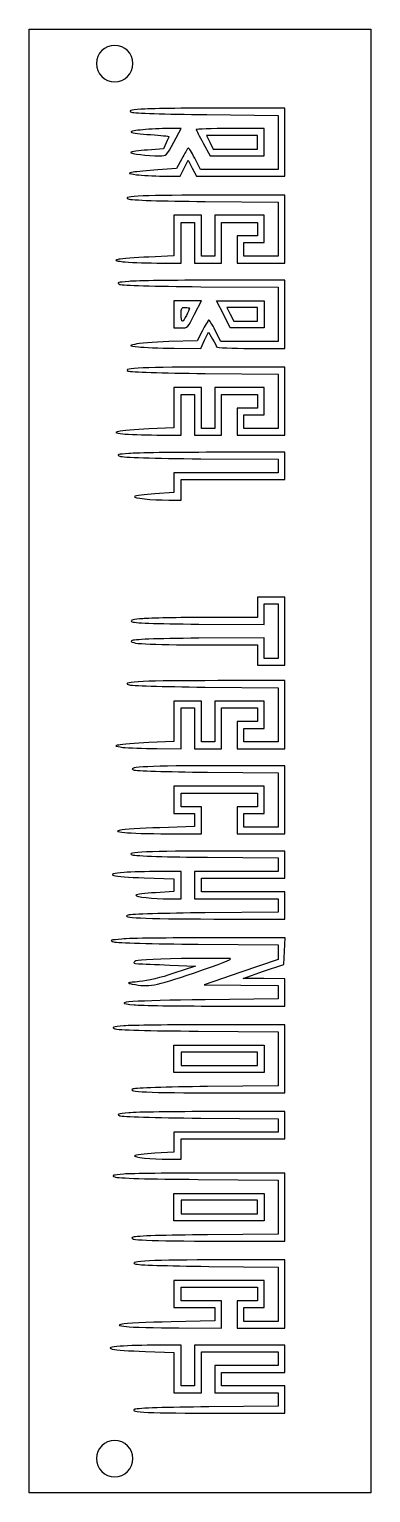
# Model space of a CAD drawing. Extents: x 15 to 130, y -143 to -15.
# Drawn here: x 65.3 to 95.3, y -143.4 to -14.9 of the extents above; entities that cross this region are included whole.
import ezdxf

# ---------------------------------------------------------------- set-up
doc = ezdxf.new("R2010")
doc.units = 0
doc.layers.add('LAYER_1', color=7, linetype='CONTINUOUS')

# ---------------------------------------------------------------- blocks, each defined once
blk = doc.blocks.new('BLOCK_4')
at = {"layer": 'LAYER_1', "color": 7}
blk.add_lwpolyline([(65.28, -14.86), (95.29, -14.86), (95.29, -143.37), (65.28, -143.37), (65.28, -14.86)], dxfattribs=at)
at = {"layer": 'LAYER_1', "color": 250}
for points in [[(83.4, -25.38), (85.35, -25.38), (85.35, -24.18), (80.86, -24.18), (81.16, -24.77), (81.45, -25.38), (83.4, -25.38), (83.4, -25.38)], [(83.84, -38.7), (85.94, -38.7), (85.94, -41.09), (82.95, -41.09), (82.34, -39.88), (81.75, -38.7), (83.84, -38.7), (83.84, -38.7)], [(84.29, -40.5), (85.35, -40.5), (85.35, -39.29), (82.64, -39.29), (82.95, -39.88), (83.25, -40.5), (84.29, -40.5), (84.29, -40.5)], [(81.98, -104.08), (85.94, -104.08), (85.94, -106.47), (78, -106.47), (78, -104.08), (81.98, -104.08), (81.98, -104.08)], [(81.98, -105.86), (85.35, -105.86), (85.35, -104.67), (78.62, -104.67), (78.62, -105.86), (81.98, -105.86), (81.98, -105.86)], [(81.98, -117.1), (85.94, -117.1), (85.94, -119.49), (78, -119.49), (78, -117.1), (81.98, -117.1), (81.98, -117.1)], [(81.98, -118.88), (85.35, -118.88), (85.35, -117.69), (78.62, -117.69), (78.62, -118.88), (81.98, -118.88), (81.98, -118.88)]]:
    blk.add_lwpolyline(points, dxfattribs=at)
at = {"layer": 'LAYER_1', "color": 7}
for points in [[(74.38, -17.87), (74.38, -18.76), (73.66, -19.48), (72.79, -19.48), (71.91, -19.48), (71.19, -18.76), (71.19, -17.87), (71.19, -16.98), (71.91, -16.28), (72.79, -16.28), (73.66, -16.28), (74.38, -16.98), (74.38, -17.87), (74.38, -17.87), (74.38, -17.87), (74.38, -17.87)], [(74.38, -140.36), (74.38, -141.25), (73.66, -141.97), (72.79, -141.97), (71.91, -141.97), (71.19, -141.25), (71.19, -140.36), (71.19, -139.49), (71.91, -138.77), (72.79, -138.77), (73.66, -138.77), (74.38, -139.49), (74.38, -140.36), (74.38, -140.36), (74.38, -140.36), (74.38, -140.36)]]:
    blk.add_open_spline(points, degree=3, knots=[0, 0, 0, 0, 1, 1, 1, 2, 2, 2, 3, 3, 3, 4, 4, 4, 5, 5, 5, 5], dxfattribs=at)
at = {"layer": 'LAYER_1', "color": 250}
for points, knots in [([(75.08, -21.89), (75.74, -21.83), (78.85, -21.78), (82, -21.78), (82, -21.78), (87.74, -21.78), (87.74, -21.78), (87.74, -21.78), (87.74, -27.77), (87.74, -27.77), (87.74, -27.77), (79.97, -27.77), (79.97, -27.77), (79.97, -27.77), (79.61, -27.05), (79.61, -27.05), (79.61, -27.05), (79.25, -26.36), (79.25, -26.36), (79.25, -26.36), (78.89, -27.05), (78.89, -27.05), (78.89, -27.05), (78.55, -27.77), (78.55, -27.77), (78.55, -27.77), (77.05, -27.75), (77.05, -27.75), (76.22, -27.75), (75.17, -27.69), (74.72, -27.63), (73.92, -27.52), (73.92, -27.52), (74.42, -27.41), (74.7, -27.37), (75.69, -27.27), (76.58, -27.2), (76.58, -27.2), (78.23, -27.1), (78.23, -27.1), (78.23, -27.1), (78.68, -26.25), (78.68, -26.25), (78.93, -25.78), (79.19, -25.34), (79.25, -25.3), (79.29, -25.23), (79.57, -25.64), (79.82, -26.19), (79.82, -26.19), (80.33, -27.18), (80.33, -27.18), (80.33, -27.18), (87.15, -27.18), (87.15, -27.18), (87.15, -27.18), (87.15, -22.42), (87.15, -22.42), (87.15, -22.42), (80.9, -22.36), (80.9, -22.36), (77.11, -22.31), (74.51, -22.23), (74.28, -22.14), (73.98, -22.02), (74.11, -21.97), (75.08, -21.89), (75.08, -21.89), (75.08, -21.89), (75.08, -21.89), (75.08, -21.89), (75.08, -21.89), (75.08, -21.89)], [0, 0, 0, 0, 1, 1, 1, 2, 2, 2, 3, 3, 3, 4, 4, 4, 5, 5, 5, 6, 6, 6, 7, 7, 7, 8, 8, 8, 9, 9, 9, 10, 10, 10, 11, 11, 11, 12, 12, 12, 13, 13, 13, 14, 14, 14, 15, 15, 15, 16, 16, 16, 17, 17, 17, 18, 18, 18, 19, 19, 19, 20, 20, 20, 21, 21, 21, 22, 22, 22, 23, 23, 23, 24, 24, 24, 24]), ([(75.25, -23.69), (75.88, -23.63), (76.9, -23.58), (77.51, -23.58), (77.51, -23.58), (78.64, -23.58), (78.64, -23.58), (78.64, -23.58), (77.98, -24.77), (77.98, -24.77), (77.35, -25.98), (77.35, -25.98), (76.73, -25.98), (75.69, -25.98), (74.13, -25.78), (74.19, -25.68), (74.23, -25.62), (74.89, -25.51), (75.67, -25.47), (75.67, -25.47), (77.07, -25.36), (77.07, -25.36), (77.07, -25.36), (77.32, -24.83), (77.32, -24.83), (77.45, -24.56), (77.56, -24.3), (77.56, -24.28), (77.56, -24.24), (76.84, -24.18), (75.95, -24.11), (75.08, -24.07), (74.3, -23.96), (74.23, -23.9), (74.17, -23.84), (74.64, -23.73), (75.25, -23.69), (75.25, -23.69), (75.25, -23.69), (75.25, -23.69), (75.25, -23.69), (75.25, -23.69), (75.25, -23.69)], [0, 0, 0, 0, 1, 1, 1, 2, 2, 2, 3, 3, 3, 4, 4, 4, 5, 5, 5, 6, 6, 6, 7, 7, 7, 8, 8, 8, 9, 9, 9, 10, 10, 10, 11, 11, 11, 12, 12, 12, 13, 13, 13, 14, 14, 14, 14]), ([(82.95, -23.58), (82.95, -23.58), (85.94, -23.58), (85.94, -23.58), (85.94, -23.58), (85.94, -25.98), (85.94, -25.98), (85.94, -25.98), (81.18, -25.98), (81.18, -25.98), (81.18, -25.98), (80.56, -24.85), (80.56, -24.85), (80.22, -24.24), (79.95, -23.71), (79.95, -23.67), (79.95, -23.63), (81.3, -23.58), (82.95, -23.58), (82.95, -23.58), (82.95, -23.58), (82.95, -23.58)], [0, 0, 0, 0, 1, 1, 1, 2, 2, 2, 3, 3, 3, 4, 4, 4, 5, 5, 5, 6, 6, 6, 7, 7, 7, 7]), ([(73.15, -35.06), (73.39, -35.01), (74.59, -34.91), (75.8, -34.87), (75.8, -34.87), (78, -34.76), (78, -34.76), (78, -34.76), (78, -31.2), (78, -31.2), (78, -31.2), (80.41, -31.2), (80.41, -31.2), (80.41, -31.2), (80.41, -34.8), (80.41, -34.8), (80.41, -34.8), (81.6, -34.8), (81.6, -34.8), (81.6, -34.8), (81.6, -31.2), (81.6, -31.2), (81.6, -31.2), (85.94, -31.2), (85.94, -31.2), (85.94, -31.2), (85.94, -33.6), (85.94, -33.6), (85.94, -33.6), (84.14, -33.6), (84.14, -33.6), (84.14, -33.6), (84.14, -34.8), (84.14, -34.8), (84.14, -34.8), (87.15, -34.8), (87.15, -34.8), (87.15, -34.8), (87.15, -30.04), (87.15, -30.04), (87.15, -30.04), (80.73, -29.98), (80.73, -29.98), (76.86, -29.95), (74.21, -29.87), (73.98, -29.76), (73.37, -29.51), (75.44, -29.43), (81.85, -29.43), (81.85, -29.43), (87.74, -29.43), (87.74, -29.43), (87.74, -29.43), (87.74, -35.39), (87.74, -35.39), (87.74, -35.39), (83.55, -35.39), (83.55, -35.39), (83.55, -35.39), (83.55, -33), (83.55, -33), (83.55, -33), (85.35, -33), (85.35, -33), (85.35, -33), (85.35, -31.82), (85.35, -31.82), (85.35, -31.82), (82.19, -31.82), (82.19, -31.82), (82.19, -31.82), (82.19, -35.39), (82.19, -35.39), (82.19, -35.39), (79.8, -35.39), (79.8, -35.39), (79.8, -35.39), (79.8, -31.82), (79.8, -31.82), (79.8, -31.82), (78.62, -31.82), (78.62, -31.82), (78.62, -31.82), (78.62, -35.39), (78.62, -35.39), (78.62, -35.39), (76.48, -35.39), (76.48, -35.39), (75.31, -35.37), (73.98, -35.33), (73.51, -35.27), (72.79, -35.18), (72.75, -35.16), (73.15, -35.06), (73.15, -35.06), (73.15, -35.06), (73.15, -35.06)], [0, 0, 0, 0, 1, 1, 1, 2, 2, 2, 3, 3, 3, 4, 4, 4, 5, 5, 5, 6, 6, 6, 7, 7, 7, 8, 8, 8, 9, 9, 9, 10, 10, 10, 11, 11, 11, 12, 12, 12, 13, 13, 13, 14, 14, 14, 15, 15, 15, 16, 16, 16, 17, 17, 17, 18, 18, 18, 19, 19, 19, 20, 20, 20, 21, 21, 21, 22, 22, 22, 23, 23, 23, 24, 24, 24, 25, 25, 25, 26, 26, 26, 27, 27, 27, 28, 28, 28, 29, 29, 29, 30, 30, 30, 31, 31, 31, 32, 32, 32, 32]), ([(74.04, -37), (74.68, -36.94), (78.02, -36.9), (81.47, -36.9), (81.47, -36.9), (87.74, -36.9), (87.74, -36.9), (87.74, -36.9), (87.74, -42.89), (87.74, -42.89), (87.74, -42.89), (84.75, -42.89), (84.75, -42.89), (83.1, -42.89), (81.75, -42.82), (81.75, -42.76), (81.75, -42.7), (81.58, -42.38), (81.39, -42.06), (81.39, -42.06), (81.03, -41.47), (81.03, -41.47), (81.03, -41.47), (80.69, -42.17), (80.69, -42.17), (80.69, -42.17), (80.35, -42.89), (80.35, -42.89), (80.35, -42.89), (78.02, -42.87), (78.02, -42.87), (76.73, -42.87), (75.31, -42.8), (74.87, -42.74), (74.04, -42.65), (74.04, -42.65), (74.57, -42.53), (74.85, -42.44), (76.2, -42.36), (77.56, -42.29), (77.56, -42.29), (80.03, -42.21), (80.03, -42.21), (80.03, -42.21), (80.48, -41.36), (80.48, -41.36), (80.73, -40.9), (80.99, -40.45), (81.03, -40.41), (81.09, -40.35), (81.37, -40.75), (81.62, -41.3), (81.62, -41.3), (82.11, -42.27), (82.11, -42.27), (82.11, -42.27), (87.15, -42.27), (87.15, -42.27), (87.15, -42.27), (87.15, -37.51), (87.15, -37.51), (87.15, -37.51), (80.37, -37.47), (80.37, -37.47), (76.2, -37.43), (73.45, -37.34), (73.24, -37.26), (72.92, -37.11), (73.05, -37.09), (74.04, -37), (74.04, -37), (74.04, -37), (74.04, -37), (74.04, -37), (74.04, -37), (74.04, -37)], [0, 0, 0, 0, 1, 1, 1, 2, 2, 2, 3, 3, 3, 4, 4, 4, 5, 5, 5, 6, 6, 6, 7, 7, 7, 8, 8, 8, 9, 9, 9, 10, 10, 10, 11, 11, 11, 12, 12, 12, 13, 13, 13, 14, 14, 14, 15, 15, 15, 16, 16, 16, 17, 17, 17, 18, 18, 18, 19, 19, 19, 20, 20, 20, 21, 21, 21, 22, 22, 22, 23, 23, 23, 24, 24, 24, 25, 25, 25, 25]), ([(79.21, -38.7), (79.21, -38.7), (80.41, -38.7), (80.41, -38.7), (80.41, -38.7), (79.8, -39.88), (79.8, -39.88), (79.21, -41.09), (79.21, -41.09), (78.62, -41.09), (78.62, -41.09), (78, -41.09), (78, -41.09), (78, -41.09), (78, -38.7), (78, -38.7), (78, -38.7), (79.21, -38.7), (79.21, -38.7), (79.21, -38.7), (79.21, -38.7), (79.21, -38.7)], [0, 0, 0, 0, 1, 1, 1, 2, 2, 2, 3, 3, 3, 4, 4, 4, 5, 5, 5, 6, 6, 6, 7, 7, 7, 7]), ([(78.74, -40.5), (78.85, -40.5), (79.36, -39.54), (79.36, -39.35), (79.36, -39.33), (79.19, -39.29), (78.98, -39.29), (78.66, -39.29), (78.62, -39.35), (78.62, -39.88), (78.62, -40.22), (78.66, -40.5), (78.74, -40.5), (78.74, -40.5), (78.74, -40.5), (78.74, -40.5)], [0, 0, 0, 0, 1, 1, 1, 2, 2, 2, 3, 3, 3, 4, 4, 4, 5, 5, 5, 5]), ([(73.15, -50.17), (73.39, -50.13), (74.59, -50.02), (75.8, -49.96), (75.8, -49.96), (78, -49.87), (78, -49.87), (78, -49.87), (78, -46.32), (78, -46.32), (78, -46.32), (80.41, -46.32), (80.41, -46.32), (80.41, -46.32), (80.41, -49.91), (80.41, -49.91), (80.41, -49.91), (81.6, -49.91), (81.6, -49.91), (81.6, -49.91), (81.6, -46.32), (81.6, -46.32), (81.6, -46.32), (85.94, -46.32), (85.94, -46.32), (85.94, -46.32), (85.94, -48.71), (85.94, -48.71), (85.94, -48.71), (84.14, -48.71), (84.14, -48.71), (84.14, -48.71), (84.14, -49.91), (84.14, -49.91), (84.14, -49.91), (87.15, -49.91), (87.15, -49.91), (87.15, -49.91), (87.15, -45.15), (87.15, -45.15), (87.15, -45.15), (80.73, -45.09), (80.73, -45.09), (76.86, -45.05), (74.21, -44.96), (73.98, -44.88), (73.37, -44.62), (75.44, -44.52), (81.85, -44.52), (81.85, -44.52), (87.74, -44.52), (87.74, -44.52), (87.74, -44.52), (87.74, -50.51), (87.74, -50.51), (87.74, -50.51), (83.55, -50.51), (83.55, -50.51), (83.55, -50.51), (83.55, -48.12), (83.55, -48.12), (83.55, -48.12), (85.35, -48.12), (85.35, -48.12), (85.35, -48.12), (85.35, -46.93), (85.35, -46.93), (85.35, -46.93), (82.19, -46.93), (82.19, -46.93), (82.19, -46.93), (82.19, -50.51), (82.19, -50.51), (82.19, -50.51), (79.8, -50.51), (79.8, -50.51), (79.8, -50.51), (79.8, -46.93), (79.8, -46.93), (79.8, -46.93), (78.62, -46.93), (78.62, -46.93), (78.62, -46.93), (78.62, -50.51), (78.62, -50.51), (78.62, -50.51), (76.48, -50.49), (76.48, -50.49), (75.31, -50.49), (73.98, -50.44), (73.51, -50.38), (72.79, -50.3), (72.75, -50.27), (73.15, -50.17), (73.15, -50.17), (73.15, -50.17), (73.15, -50.17), (73.15, -50.17), (73.15, -50.17), (73.15, -50.17)], [0, 0, 0, 0, 1, 1, 1, 2, 2, 2, 3, 3, 3, 4, 4, 4, 5, 5, 5, 6, 6, 6, 7, 7, 7, 8, 8, 8, 9, 9, 9, 10, 10, 10, 11, 11, 11, 12, 12, 12, 13, 13, 13, 14, 14, 14, 15, 15, 15, 16, 16, 16, 17, 17, 17, 18, 18, 18, 19, 19, 19, 20, 20, 20, 21, 21, 21, 22, 22, 22, 23, 23, 23, 24, 24, 24, 25, 25, 25, 26, 26, 26, 27, 27, 27, 28, 28, 28, 29, 29, 29, 30, 30, 30, 31, 31, 31, 32, 32, 32, 33, 33, 33, 33]), ([(74.04, -52.12), (74.68, -52.05), (78.02, -52.01), (81.47, -52.01), (81.47, -52.01), (87.74, -52.01), (87.74, -52.01), (87.74, -52.01), (87.74, -54.4), (87.74, -54.4), (87.74, -54.4), (78.62, -54.4), (78.62, -54.4), (78.62, -54.4), (78.62, -56.2), (78.62, -56.2), (78.62, -56.2), (77.54, -56.2), (77.54, -56.2), (76.01, -56.2), (74.38, -56.03), (74.53, -55.88), (74.59, -55.82), (75.4, -55.71), (76.33, -55.65), (76.33, -55.65), (78, -55.55), (78, -55.55), (78, -55.55), (78, -53.81), (78, -53.81), (78, -53.81), (87.15, -53.81), (87.15, -53.81), (87.15, -53.81), (87.15, -52.62), (87.15, -52.62), (87.15, -52.62), (80.37, -52.58), (80.37, -52.58), (76.2, -52.54), (73.45, -52.45), (73.24, -52.35), (72.92, -52.22), (73.05, -52.18), (74.04, -52.12), (74.04, -52.12), (74.04, -52.12), (74.04, -52.12), (74.04, -52.12), (74.04, -52.12), (74.04, -52.12)], [0, 0, 0, 0, 1, 1, 1, 2, 2, 2, 3, 3, 3, 4, 4, 4, 5, 5, 5, 6, 6, 6, 7, 7, 7, 8, 8, 8, 9, 9, 9, 10, 10, 10, 11, 11, 11, 12, 12, 12, 13, 13, 13, 14, 14, 14, 15, 15, 15, 16, 16, 16, 17, 17, 17, 17]), ([(75.25, -66.62), (75.88, -66.57), (78.42, -66.51), (80.88, -66.51), (80.88, -66.51), (85.35, -66.51), (85.35, -66.51), (85.35, -66.51), (85.35, -64.73), (85.35, -64.73), (85.35, -64.73), (87.74, -64.73), (87.74, -64.73), (87.74, -64.73), (87.74, -70.7), (87.74, -70.7), (87.74, -70.7), (85.35, -70.7), (85.35, -70.7), (85.35, -70.7), (85.35, -68.92), (85.35, -68.92), (85.35, -68.92), (80.73, -68.92), (80.73, -68.92), (75.67, -68.9), (74, -68.82), (74.28, -68.56), (74.38, -68.44), (76.27, -68.37), (80.18, -68.33), (80.18, -68.33), (85.94, -68.29), (85.94, -68.29), (85.94, -68.29), (85.94, -70.11), (85.94, -70.11), (85.94, -70.11), (87.15, -70.11), (87.15, -70.11), (87.15, -70.11), (87.15, -65.32), (87.15, -65.32), (87.15, -65.32), (85.94, -65.32), (85.94, -65.32), (85.94, -65.32), (85.94, -67.14), (85.94, -67.14), (85.94, -67.14), (80.18, -67.1), (80.18, -67.1), (76.27, -67.06), (74.38, -67), (74.28, -66.87), (74.15, -66.76), (74.42, -66.68), (75.25, -66.62), (75.25, -66.62), (75.25, -66.62), (75.25, -66.62), (75.25, -66.62), (75.25, -66.62), (75.25, -66.62)], [0, 0, 0, 0, 1, 1, 1, 2, 2, 2, 3, 3, 3, 4, 4, 4, 5, 5, 5, 6, 6, 6, 7, 7, 7, 8, 8, 8, 9, 9, 9, 10, 10, 10, 11, 11, 11, 12, 12, 12, 13, 13, 13, 14, 14, 14, 15, 15, 15, 16, 16, 16, 17, 17, 17, 18, 18, 18, 19, 19, 19, 20, 20, 20, 21, 21, 21, 21]), ([(73.15, -77.71), (73.39, -77.64), (74.59, -77.56), (75.8, -77.5), (75.8, -77.5), (78, -77.39), (78, -77.39), (78, -77.39), (78, -73.85), (78, -73.85), (78, -73.85), (80.41, -73.85), (80.41, -73.85), (80.41, -73.85), (80.41, -77.43), (80.41, -77.43), (80.41, -77.43), (81.6, -77.43), (81.6, -77.43), (81.6, -77.43), (81.6, -73.85), (81.6, -73.85), (81.6, -73.85), (85.94, -73.85), (85.94, -73.85), (85.94, -73.85), (85.94, -76.25), (85.94, -76.25), (85.94, -76.25), (84.14, -76.25), (84.14, -76.25), (84.14, -76.25), (84.14, -77.43), (84.14, -77.43), (84.14, -77.43), (87.15, -77.43), (87.15, -77.43), (87.15, -77.43), (87.15, -72.69), (87.15, -72.69), (87.15, -72.69), (80.73, -72.63), (80.73, -72.63), (76.86, -72.58), (74.21, -72.5), (73.98, -72.41), (73.37, -72.14), (75.44, -72.06), (81.85, -72.06), (81.85, -72.06), (87.74, -72.06), (87.74, -72.06), (87.74, -72.06), (87.74, -78.05), (87.74, -78.05), (87.74, -78.05), (83.55, -78.05), (83.55, -78.05), (83.55, -78.05), (83.55, -75.65), (83.55, -75.65), (83.55, -75.65), (85.35, -75.65), (85.35, -75.65), (85.35, -75.65), (85.35, -74.45), (85.35, -74.45), (85.35, -74.45), (82.19, -74.45), (82.19, -74.45), (82.19, -74.45), (82.19, -78.05), (82.19, -78.05), (82.19, -78.05), (79.8, -78.05), (79.8, -78.05), (79.8, -78.05), (79.8, -74.45), (79.8, -74.45), (79.8, -74.45), (78.62, -74.45), (78.62, -74.45), (78.62, -74.45), (78.62, -78.05), (78.62, -78.05), (78.62, -78.05), (76.48, -78.02), (76.48, -78.02), (75.31, -78.02), (73.98, -77.96), (73.51, -77.92), (72.79, -77.81), (72.75, -77.79), (73.15, -77.71), (73.15, -77.71), (73.15, -77.71), (73.15, -77.71), (73.15, -77.71), (73.15, -77.71), (73.15, -77.71)], [0, 0, 0, 0, 1, 1, 1, 2, 2, 2, 3, 3, 3, 4, 4, 4, 5, 5, 5, 6, 6, 6, 7, 7, 7, 8, 8, 8, 9, 9, 9, 10, 10, 10, 11, 11, 11, 12, 12, 12, 13, 13, 13, 14, 14, 14, 15, 15, 15, 16, 16, 16, 17, 17, 17, 18, 18, 18, 19, 19, 19, 20, 20, 20, 21, 21, 21, 22, 22, 22, 23, 23, 23, 24, 24, 24, 25, 25, 25, 26, 26, 26, 27, 27, 27, 28, 28, 28, 29, 29, 29, 30, 30, 30, 31, 31, 31, 32, 32, 32, 33, 33, 33, 33]), ([(73.3, -85.18), (73.56, -85.12), (75.1, -85.03), (76.77, -84.97), (76.77, -84.97), (79.8, -84.88), (79.8, -84.88), (79.8, -84.88), (79.8, -83.72), (79.8, -83.72), (79.8, -83.72), (78, -83.72), (78, -83.72), (78, -83.72), (78, -81.33), (78, -81.33), (78, -81.33), (85.94, -81.33), (85.94, -81.33), (85.94, -81.33), (85.94, -83.72), (85.94, -83.72), (85.94, -83.72), (84.14, -83.72), (84.14, -83.72), (84.14, -83.72), (84.14, -84.92), (84.14, -84.92), (84.14, -84.92), (87.15, -84.92), (87.15, -84.92), (87.15, -84.92), (87.15, -80.16), (87.15, -80.16), (87.15, -80.16), (80.96, -80.1), (80.96, -80.1), (77.24, -80.06), (74.66, -79.97), (74.42, -79.89), (73.83, -79.63), (75.88, -79.53), (82.07, -79.53), (82.07, -79.53), (87.74, -79.53), (87.74, -79.53), (87.74, -79.53), (87.74, -85.52), (87.74, -85.52), (87.74, -85.52), (83.55, -85.52), (83.55, -85.52), (83.55, -85.52), (83.55, -83.13), (83.55, -83.13), (83.55, -83.13), (85.35, -83.13), (85.35, -83.13), (85.35, -83.13), (85.35, -81.94), (85.35, -81.94), (85.35, -81.94), (78.62, -81.94), (78.62, -81.94), (78.62, -81.94), (78.62, -83.13), (78.62, -83.13), (78.62, -83.13), (80.41, -83.13), (80.41, -83.13), (80.41, -83.13), (80.41, -85.52), (80.41, -85.52), (80.41, -85.52), (77.45, -85.5), (77.45, -85.5), (75.82, -85.5), (74.13, -85.45), (73.68, -85.39), (72.92, -85.31), (72.9, -85.28), (73.3, -85.18), (73.3, -85.18), (73.3, -85.18), (73.3, -85.18), (73.3, -85.18), (73.3, -85.18), (73.3, -85.18)], [0, 0, 0, 0, 1, 1, 1, 2, 2, 2, 3, 3, 3, 4, 4, 4, 5, 5, 5, 6, 6, 6, 7, 7, 7, 8, 8, 8, 9, 9, 9, 10, 10, 10, 11, 11, 11, 12, 12, 12, 13, 13, 13, 14, 14, 14, 15, 15, 15, 16, 16, 16, 17, 17, 17, 18, 18, 18, 19, 19, 19, 20, 20, 20, 21, 21, 21, 22, 22, 22, 23, 23, 23, 24, 24, 24, 25, 25, 25, 26, 26, 26, 27, 27, 27, 28, 28, 28, 29, 29, 29, 29]), ([(73.98, -92.65), (74.17, -92.57), (77.22, -92.48), (80.73, -92.44), (80.73, -92.44), (87.15, -92.38), (87.15, -92.38), (87.15, -92.38), (87.15, -91.21), (87.15, -91.21), (87.15, -91.21), (79.8, -91.21), (79.8, -91.21), (79.8, -91.21), (79.8, -88.82), (79.8, -88.82), (79.8, -88.82), (87.15, -88.82), (87.15, -88.82), (87.15, -88.82), (87.15, -87.63), (87.15, -87.63), (87.15, -87.63), (80.96, -87.57), (80.96, -87.57), (77.54, -87.55), (74.59, -87.44), (74.34, -87.36), (73.6, -87.13), (75.84, -87.02), (82.09, -87.02), (82.09, -87.02), (87.74, -87.02), (87.74, -87.02), (87.74, -87.02), (87.74, -89.41), (87.74, -89.41), (87.74, -89.41), (80.41, -89.41), (80.41, -89.41), (80.41, -89.41), (80.41, -90.6), (80.41, -90.6), (80.41, -90.6), (87.74, -90.6), (87.74, -90.6), (87.74, -90.6), (87.74, -93.01), (87.74, -93.01), (87.74, -93.01), (81.49, -92.99), (81.49, -92.99), (75.08, -92.97), (73.26, -92.88), (73.98, -92.65), (73.98, -92.65), (73.98, -92.65), (73.98, -92.65), (73.98, -92.65), (73.98, -92.65), (73.98, -92.65)], [0, 0, 0, 0, 1, 1, 1, 2, 2, 2, 3, 3, 3, 4, 4, 4, 5, 5, 5, 6, 6, 6, 7, 7, 7, 8, 8, 8, 9, 9, 9, 10, 10, 10, 11, 11, 11, 12, 12, 12, 13, 13, 13, 14, 14, 14, 15, 15, 15, 16, 16, 16, 17, 17, 17, 18, 18, 18, 19, 19, 19, 20, 20, 20, 20]), ([(73.62, -88.9), (74.26, -88.86), (75.63, -88.82), (76.69, -88.82), (76.69, -88.82), (78.62, -88.82), (78.62, -88.82), (78.62, -88.82), (78.62, -91.21), (78.62, -91.21), (78.62, -91.21), (77.6, -91.21), (77.6, -91.21), (76.18, -91.21), (74.57, -91.04), (74.66, -90.89), (74.7, -90.83), (75.46, -90.72), (76.37, -90.68), (76.37, -90.68), (78, -90.58), (78, -90.58), (78, -90.58), (78, -89.45), (78, -89.45), (78, -89.45), (75.38, -89.37), (75.38, -89.37), (72.52, -89.29), (71.72, -89.07), (73.62, -88.9), (73.62, -88.9), (73.62, -88.9), (73.62, -88.9)], [0, 0, 0, 0, 1, 1, 1, 2, 2, 2, 3, 3, 3, 4, 4, 4, 5, 5, 5, 6, 6, 6, 7, 7, 7, 8, 8, 8, 9, 9, 9, 10, 10, 10, 11, 11, 11, 11]), ([(73.43, -94.75), (74.09, -94.68), (77.58, -94.64), (81.18, -94.64), (81.18, -94.64), (87.76, -94.64), (87.76, -94.64), (87.76, -94.64), (87.7, -95.8), (87.7, -95.8), (87.7, -95.8), (87.65, -96.97), (87.65, -96.97), (87.65, -96.97), (85.88, -97.58), (85.88, -97.58), (85.88, -97.58), (84.08, -98.22), (84.08, -98.22), (84.08, -98.22), (85.9, -98.22), (85.9, -98.22), (85.9, -98.22), (87.74, -98.24), (87.74, -98.24), (87.74, -98.24), (87.74, -100.63), (87.74, -100.63), (87.74, -100.63), (81.64, -100.63), (81.64, -100.63), (78.28, -100.63), (75.08, -100.59), (74.49, -100.52), (72.16, -100.31), (74.49, -100.14), (80.73, -100.08), (80.73, -100.08), (87.15, -100), (87.15, -100), (87.15, -100), (87.15, -98.83), (87.15, -98.83), (87.15, -98.83), (83.89, -98.81), (83.89, -98.81), (83.89, -98.81), (80.65, -98.77), (80.65, -98.77), (80.65, -98.77), (83.89, -97.65), (83.89, -97.65), (83.89, -97.65), (87.15, -96.55), (87.15, -96.55), (87.15, -96.55), (87.15, -95.27), (87.15, -95.27), (87.15, -95.27), (80.14, -95.21), (80.14, -95.21), (76.12, -95.17), (72.96, -95.08), (72.71, -95), (72.31, -94.87), (72.39, -94.83), (73.43, -94.75), (73.43, -94.75), (73.43, -94.75), (73.43, -94.75), (73.43, -94.75), (73.43, -94.75), (73.43, -94.75)], [0, 0, 0, 0, 1, 1, 1, 2, 2, 2, 3, 3, 3, 4, 4, 4, 5, 5, 5, 6, 6, 6, 7, 7, 7, 8, 8, 8, 9, 9, 9, 10, 10, 10, 11, 11, 11, 12, 12, 12, 13, 13, 13, 14, 14, 14, 15, 15, 15, 16, 16, 16, 17, 17, 17, 18, 18, 18, 19, 19, 19, 20, 20, 20, 21, 21, 21, 22, 22, 22, 23, 23, 23, 24, 24, 24, 24]), ([(74.95, -98.49), (75.72, -98.41), (76.82, -98.15), (78, -97.75), (78, -97.75), (79.89, -97.12), (79.89, -97.12), (79.89, -97.12), (77.64, -97.03), (77.64, -97.03), (76.41, -96.97), (75.17, -96.93), (74.87, -96.91), (74.47, -96.91), (74.4, -96.84), (74.55, -96.71), (74.66, -96.59), (75.86, -96.52), (78.66, -96.46), (80.82, -96.44), (82.74, -96.44), (82.95, -96.46), (83.19, -96.5), (82.11, -96.93), (79.8, -97.71), (76.18, -98.92), (75.86, -98.98), (74.34, -98.7), (73.79, -98.6), (73.85, -98.58), (74.95, -98.49), (74.95, -98.49), (74.95, -98.49), (74.95, -98.49), (74.95, -98.49), (74.95, -98.49), (74.95, -98.49)], [0, 0, 0, 0, 1, 1, 1, 2, 2, 2, 3, 3, 3, 4, 4, 4, 5, 5, 5, 6, 6, 6, 7, 7, 7, 8, 8, 8, 9, 9, 9, 10, 10, 10, 11, 11, 11, 12, 12, 12, 12]), ([(73.6, -102.37), (74.23, -102.32), (77.68, -102.28), (81.26, -102.28), (81.26, -102.28), (87.74, -102.28), (87.74, -102.28), (87.74, -102.28), (87.74, -108.25), (87.74, -108.25), (87.74, -108.25), (81.94, -108.25), (81.94, -108.25), (75.67, -108.25), (73.81, -108.17), (74.42, -107.91), (74.66, -107.83), (77.24, -107.74), (80.96, -107.7), (80.96, -107.7), (87.15, -107.64), (87.15, -107.64), (87.15, -107.64), (87.15, -102.9), (87.15, -102.9), (87.15, -102.9), (80.14, -102.83), (80.14, -102.83), (75.8, -102.81), (73.01, -102.73), (72.79, -102.62), (72.48, -102.49), (72.6, -102.45), (73.6, -102.37), (73.6, -102.37), (73.6, -102.37), (73.6, -102.37), (73.6, -102.37), (73.6, -102.37), (73.6, -102.37)], [0, 0, 0, 0, 1, 1, 1, 2, 2, 2, 3, 3, 3, 4, 4, 4, 5, 5, 5, 6, 6, 6, 7, 7, 7, 8, 8, 8, 9, 9, 9, 10, 10, 10, 11, 11, 11, 12, 12, 12, 13, 13, 13, 13]), ([(74.04, -110.01), (74.68, -109.94), (78.02, -109.9), (81.47, -109.9), (81.47, -109.9), (87.74, -109.9), (87.74, -109.9), (87.74, -109.9), (87.74, -112.29), (87.74, -112.29), (87.74, -112.29), (78.62, -112.29), (78.62, -112.29), (78.62, -112.29), (78.62, -114.09), (78.62, -114.09), (78.62, -114.09), (77.54, -114.09), (77.54, -114.09), (76.01, -114.09), (74.38, -113.92), (74.53, -113.77), (74.59, -113.71), (75.4, -113.63), (76.33, -113.56), (76.33, -113.56), (78, -113.46), (78, -113.46), (78, -113.46), (78, -111.7), (78, -111.7), (78, -111.7), (87.15, -111.7), (87.15, -111.7), (87.15, -111.7), (87.15, -110.54), (87.15, -110.54), (87.15, -110.54), (80.37, -110.47), (80.37, -110.47), (76.2, -110.43), (73.45, -110.35), (73.24, -110.26), (72.92, -110.13), (73.05, -110.09), (74.04, -110.01), (74.04, -110.01), (74.04, -110.01), (74.04, -110.01), (74.04, -110.01), (74.04, -110.01), (74.04, -110.01)], [0, 0, 0, 0, 1, 1, 1, 2, 2, 2, 3, 3, 3, 4, 4, 4, 5, 5, 5, 6, 6, 6, 7, 7, 7, 8, 8, 8, 9, 9, 9, 10, 10, 10, 11, 11, 11, 12, 12, 12, 13, 13, 13, 14, 14, 14, 15, 15, 15, 16, 16, 16, 17, 17, 17, 17]), ([(73.6, -115.38), (74.23, -115.34), (77.68, -115.3), (81.26, -115.3), (81.26, -115.3), (87.74, -115.3), (87.74, -115.3), (87.74, -115.3), (87.74, -121.27), (87.74, -121.27), (87.74, -121.27), (81.94, -121.27), (81.94, -121.27), (75.67, -121.27), (73.81, -121.18), (74.42, -120.93), (74.66, -120.82), (77.24, -120.74), (80.96, -120.72), (80.96, -120.72), (87.15, -120.65), (87.15, -120.65), (87.15, -120.65), (87.15, -115.91), (87.15, -115.91), (87.15, -115.91), (80.14, -115.85), (80.14, -115.85), (75.8, -115.83), (73.01, -115.74), (72.79, -115.64), (72.48, -115.51), (72.6, -115.47), (73.6, -115.38), (73.6, -115.38), (73.6, -115.38), (73.6, -115.38), (73.6, -115.38), (73.6, -115.38), (73.6, -115.38)], [0, 0, 0, 0, 1, 1, 1, 2, 2, 2, 3, 3, 3, 4, 4, 4, 5, 5, 5, 6, 6, 6, 7, 7, 7, 8, 8, 8, 9, 9, 9, 10, 10, 10, 11, 11, 11, 12, 12, 12, 13, 13, 13, 13]), ([(73.45, -128.55), (73.7, -128.49), (75.63, -128.4), (77.75, -128.36), (77.75, -128.36), (81.6, -128.27), (81.6, -128.27), (81.6, -128.27), (81.6, -127.11), (81.6, -127.11), (81.6, -127.11), (78, -127.11), (78, -127.11), (78, -127.11), (78, -124.72), (78, -124.72), (78, -124.72), (85.94, -124.72), (85.94, -124.72), (85.94, -124.72), (85.94, -127.11), (85.94, -127.11), (85.94, -127.11), (84.14, -127.11), (84.14, -127.11), (84.14, -127.11), (84.14, -128.32), (84.14, -128.32), (84.14, -128.32), (87.15, -128.32), (87.15, -128.32), (87.15, -128.32), (87.15, -123.55), (87.15, -123.55), (87.15, -123.55), (81.05, -123.49), (81.05, -123.49), (77.32, -123.45), (74.81, -123.36), (74.57, -123.28), (73.98, -123.02), (76.01, -122.92), (82.15, -122.92), (82.15, -122.92), (87.74, -122.92), (87.74, -122.92), (87.74, -122.92), (87.74, -128.91), (87.74, -128.91), (87.74, -128.91), (83.55, -128.91), (83.55, -128.91), (83.55, -128.91), (83.55, -126.52), (83.55, -126.52), (83.55, -126.52), (85.35, -126.52), (85.35, -126.52), (85.35, -126.52), (85.35, -125.31), (85.35, -125.31), (85.35, -125.31), (78.62, -125.31), (78.62, -125.31), (78.62, -125.31), (78.62, -126.52), (78.62, -126.52), (78.62, -126.52), (82.19, -126.52), (82.19, -126.52), (82.19, -126.52), (82.19, -128.91), (82.19, -128.91), (82.19, -128.91), (78.42, -128.89), (78.42, -128.89), (76.35, -128.89), (74.28, -128.82), (73.83, -128.78), (73.07, -128.68), (73.05, -128.66), (73.45, -128.55), (73.45, -128.55), (73.45, -128.55), (73.45, -128.55)], [0, 0, 0, 0, 1, 1, 1, 2, 2, 2, 3, 3, 3, 4, 4, 4, 5, 5, 5, 6, 6, 6, 7, 7, 7, 8, 8, 8, 9, 9, 9, 10, 10, 10, 11, 11, 11, 12, 12, 12, 13, 13, 13, 14, 14, 14, 15, 15, 15, 16, 16, 16, 17, 17, 17, 18, 18, 18, 19, 19, 19, 20, 20, 20, 21, 21, 21, 22, 22, 22, 23, 23, 23, 24, 24, 24, 25, 25, 25, 26, 26, 26, 27, 27, 27, 28, 28, 28, 28]), ([(73.28, -130.5), (73.94, -130.45), (75.4, -130.41), (76.54, -130.41), (76.54, -130.41), (78.62, -130.41), (78.62, -130.41), (78.62, -130.41), (78.62, -133.99), (78.62, -133.99), (78.62, -133.99), (79.8, -133.99), (79.8, -133.99), (79.8, -133.99), (79.8, -130.41), (79.8, -130.41), (79.8, -130.41), (87.74, -130.41), (87.74, -130.41), (87.74, -130.41), (87.74, -132.8), (87.74, -132.8), (87.74, -132.8), (82.19, -132.8), (82.19, -132.8), (82.19, -132.8), (82.19, -133.99), (82.19, -133.99), (82.19, -133.99), (87.74, -133.99), (87.74, -133.99), (87.74, -133.99), (87.74, -136.38), (87.74, -136.38), (87.74, -136.38), (82.02, -136.38), (82.02, -136.38), (75.82, -136.38), (73.96, -136.3), (74.57, -136.04), (74.81, -135.94), (77.37, -135.85), (81.05, -135.83), (81.05, -135.83), (87.15, -135.77), (87.15, -135.77), (87.15, -135.77), (87.15, -134.58), (87.15, -134.58), (87.15, -134.58), (81.6, -134.58), (81.6, -134.58), (81.6, -134.58), (81.6, -132.19), (81.6, -132.19), (81.6, -132.19), (87.15, -132.19), (87.15, -132.19), (87.15, -132.19), (87.15, -131), (87.15, -131), (87.15, -131), (80.41, -131), (80.41, -131), (80.41, -131), (80.41, -134.58), (80.41, -134.58), (80.41, -134.58), (78, -134.58), (78, -134.58), (78, -134.58), (78, -131.05), (78, -131.05), (78, -131.05), (75.5, -130.96), (75.5, -130.96), (72.46, -130.86), (71.5, -130.64), (73.28, -130.5), (73.28, -130.5), (73.28, -130.5), (73.28, -130.5)], [0, 0, 0, 0, 1, 1, 1, 2, 2, 2, 3, 3, 3, 4, 4, 4, 5, 5, 5, 6, 6, 6, 7, 7, 7, 8, 8, 8, 9, 9, 9, 10, 10, 10, 11, 11, 11, 12, 12, 12, 13, 13, 13, 14, 14, 14, 15, 15, 15, 16, 16, 16, 17, 17, 17, 18, 18, 18, 19, 19, 19, 20, 20, 20, 21, 21, 21, 22, 22, 22, 23, 23, 23, 24, 24, 24, 25, 25, 25, 26, 26, 26, 27, 27, 27, 27])]:
    blk.add_open_spline(points, degree=3, knots=knots, dxfattribs=at)

msp = doc.modelspace()

# ---------------------------------------------------------------- block references
at = {"layer": 'LAYER_1'}
msp.add_blockref('BLOCK_4', (0, 0), dxfattribs=at)

doc.saveas('drawing.dxf')
